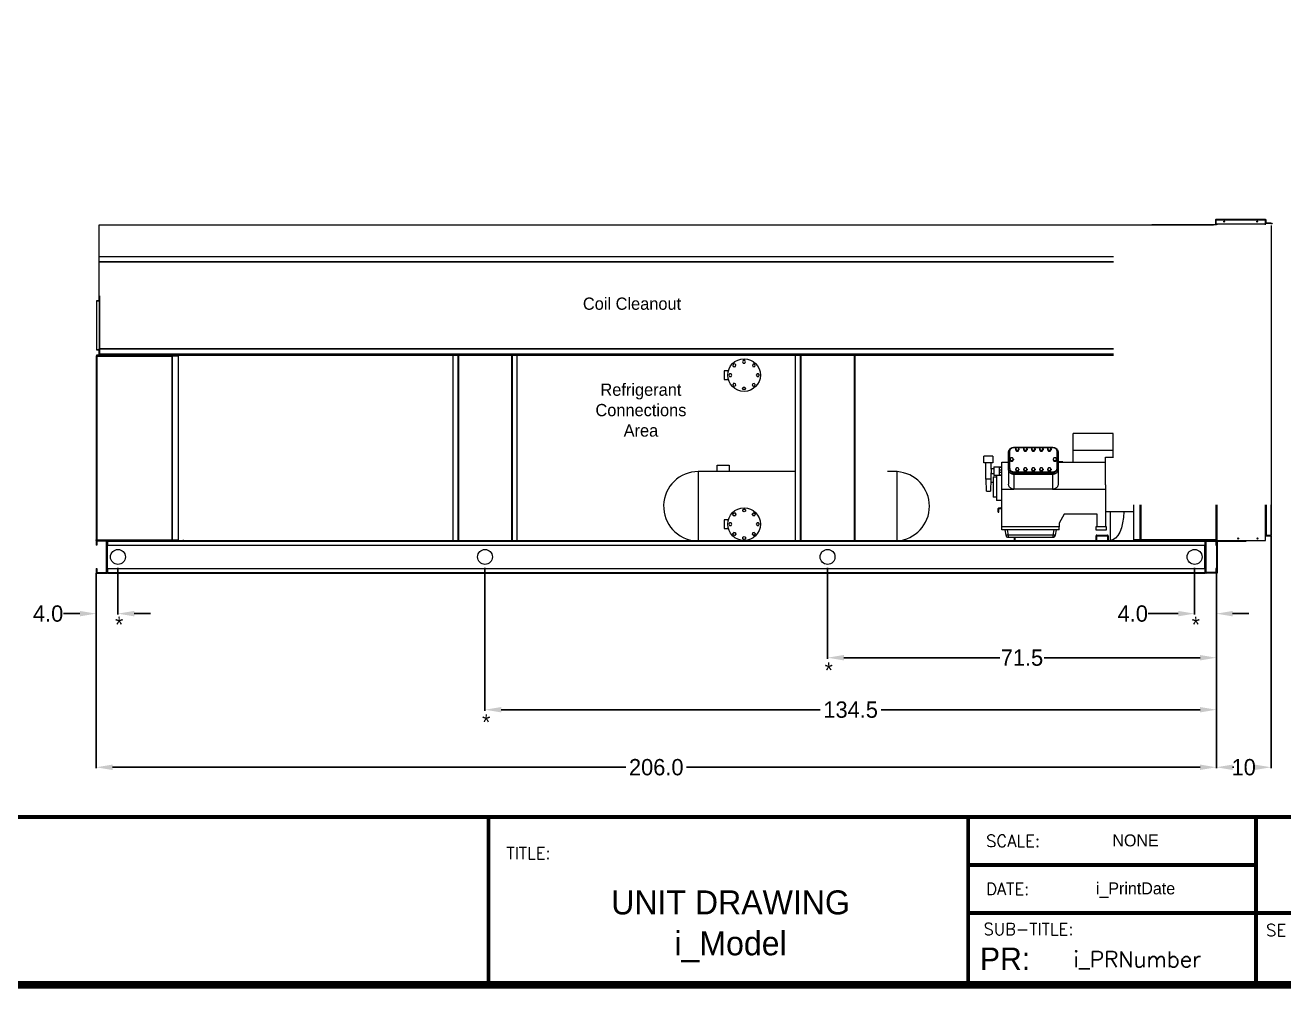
# Model space of a CAD drawing. Header units: inches. Extents: x 3819 to 4400, y -717 to -350.
# Drawn here: x 3972.6 to 4204, y -708.8 to -531.7 of the extents above; entities that cross this region are included whole.
import ezdxf
from ezdxf.enums import TextEntityAlignment as Align

# ---------------------------------------------------------------- set-up
doc = ezdxf.new("R2010")
doc.units = ezdxf.units.IN
doc.header["$MEASUREMENT"] = 0
doc.header["$PDSIZE"] = -1
doc.layers.add('L192', color=7, linetype='Continuous')
doc.styles.add('SIMPLEX', font='SIMPLEX')
doc.dimstyles.get("Standard").update_dxf_attribs({"dimtxt": 3, "dimasz": 3, "dimexe": 0.18, "dimexo": 0.0625, "dimgap": 0.09, "dimtad": 0, "dimtih": 1, "dimtoh": 1, "dimdec": 1, "dimzin": 0, "dimdsep": 46, "dimtxsty": 'Standard', "dimcen": 0.09, "dimadec": 0, "dimazin": 0, "dimtfac": 1, "dimtdec": 1, "dimtofl": 0, "dimtmove": 0, "dimatfit": 3, "dimfxl": 1, "dimtolj": 1, "dimtzin": 0, "dimarcsym": 0})

# ---------------------------------------------------------------- blocks, each defined once
blk = doc.blocks.new('*D10')
at = {"color": 0, "lineweight": -2}
for p, q in [((4187.63, -633.51), (4187.63, -640.06)), ((4191.63, -632.51), (4191.63, -640.06)), ((4184.63, -639.88), (4179.1, -639.88)), ((4194.63, -639.88), (4197.63, -639.88))]:
    blk.add_line(p, q, dxfattribs=at)
at = {"color": 0}
for points in [[(4184.63, -639.38), (4184.63, -640.38), (4187.63, -639.88)], [(4194.63, -639.38), (4194.63, -640.38), (4191.63, -639.88)]]:
    blk.add_solid(points, dxfattribs=at)
at = {"layer": 'Defpoints', "color": 0}
for p in [(4187.63, -633.45), (4191.63, -632.45), (4191.63, -639.88)]:
    blk.add_point(p, dxfattribs=at)
at = {"color": 0, "insert": (4176.26, -639.88), "char_height": 3, "attachment_point": 5}
blk.add_mtext('\\A1;4.0', dxfattribs=at)
blk = doc.blocks.new('*D11')
at = {"color": 0, "lineweight": -2}
for p, q in [((4201.7, -625.61), (4201.7, -668.3)), ((4191.63, -632.51), (4191.63, -668.3)), ((4194.63, -668.12), (4194.82, -668.12)), ((4198.7, -668.12), (4198.5, -668.12))]:
    blk.add_line(p, q, dxfattribs=at)
at = {"color": 0}
for points in [[(4194.63, -667.62), (4194.63, -668.62), (4191.63, -668.12)], [(4198.7, -667.62), (4198.7, -668.62), (4201.7, -668.12)]]:
    blk.add_solid(points, dxfattribs=at)
at = {"layer": 'Defpoints', "color": 0}
for p in [(4201.7, -625.54), (4191.63, -632.45), (4201.7, -668.12)]:
    blk.add_point(p, dxfattribs=at)
at = {"color": 0, "insert": (4196.66, -668.12), "char_height": 3, "attachment_point": 5}
blk.add_mtext('\\A1;10', dxfattribs=at)
blk = doc.blocks.new('*D12')
at = {"color": 0, "lineweight": -2}
for p, q in [((3985.63, -632.41), (3985.63, -640.06)), ((3989.63, -633.51), (3989.63, -640.06)), ((3982.63, -639.88), (3979.63, -639.88)), ((3992.63, -639.88), (3995.63, -639.88))]:
    blk.add_line(p, q, dxfattribs=at)
at = {"color": 0}
for points in [[(3982.63, -639.38), (3982.63, -640.38), (3985.63, -639.88)], [(3992.63, -639.38), (3992.63, -640.38), (3989.63, -639.88)]]:
    blk.add_solid(points, dxfattribs=at)
at = {"layer": 'Defpoints', "color": 0}
for p in [(3985.63, -632.34), (3989.63, -633.45), (3985.63, -639.88)]:
    blk.add_point(p, dxfattribs=at)
at = {"color": 0, "insert": (3976.79, -639.88), "char_height": 3, "attachment_point": 5}
blk.add_mtext('\\A1;4.0', dxfattribs=at)
blk = doc.blocks.new('*D13')
at = {"color": 0, "lineweight": -2}
for p, q in [((3985.63, -636.29), (3985.63, -668.3)), ((4191.63, -636.35), (4191.63, -668.3)), ((3988.63, -668.12), (4083.04, -668.12)), ((4188.63, -668.12), (4094.22, -668.12))]:
    blk.add_line(p, q, dxfattribs=at)
at = {"color": 0}
for points in [[(3988.63, -667.62), (3988.63, -668.62), (3985.63, -668.12)], [(4188.63, -667.62), (4188.63, -668.62), (4191.63, -668.12)]]:
    blk.add_solid(points, dxfattribs=at)
at = {"layer": 'Defpoints', "color": 0}
for p in [(3985.63, -636.23), (4191.63, -636.28), (3985.63, -668.12)]:
    blk.add_point(p, dxfattribs=at)
at = {"color": 0, "insert": (4088.63, -668.12), "char_height": 3, "attachment_point": 5}
blk.add_mtext('\\A1;206.0', dxfattribs=at)
blk = doc.blocks.new('*D8')
at = {"color": 0, "lineweight": -2}
for p, q in [((4120.13, -633.51), (4120.13, -648.16)), ((4191.63, -632.51), (4191.63, -648.16)), ((4123.13, -647.98), (4151.79, -647.98)), ((4188.63, -647.98), (4159.97, -647.98))]:
    blk.add_line(p, q, dxfattribs=at)
at = {"color": 0}
for points in [[(4123.13, -647.48), (4123.13, -648.48), (4120.13, -647.98)], [(4188.63, -647.48), (4188.63, -648.48), (4191.63, -647.98)]]:
    blk.add_solid(points, dxfattribs=at)
at = {"layer": 'Defpoints', "color": 0}
for p in [(4120.13, -633.45), (4191.63, -632.45), (4120.13, -647.98)]:
    blk.add_point(p, dxfattribs=at)
at = {"color": 0, "insert": (4155.88, -647.98), "char_height": 3, "attachment_point": 5}
blk.add_mtext('\\A1;71.5', dxfattribs=at)
blk = doc.blocks.new('*D9')
at = {"color": 0, "lineweight": -2}
for p, q in [((4057.13, -633.51), (4057.13, -657.72)), ((4191.63, -632.51), (4191.63, -657.72)), ((4060.13, -657.54), (4118.79, -657.54)), ((4188.63, -657.54), (4129.97, -657.54))]:
    blk.add_line(p, q, dxfattribs=at)
at = {"color": 0}
for points in [[(4060.13, -657.04), (4060.13, -658.04), (4057.13, -657.54)], [(4188.63, -657.04), (4188.63, -658.04), (4191.63, -657.54)]]:
    blk.add_solid(points, dxfattribs=at)
at = {"layer": 'Defpoints', "color": 0}
for p in [(4057.13, -633.45), (4191.63, -632.45), (4057.13, -657.54)]:
    blk.add_point(p, dxfattribs=at)
at = {"color": 0, "insert": (4124.38, -657.54), "char_height": 3, "attachment_point": 5}
blk.add_mtext('\\A1;134.5', dxfattribs=at)

msp = doc.modelspace()

# ---------------------------------------------------------------- linework, layer by layer
at = {"color": 7, "linetype": 'Continuous', "lineweight": 15}
for p, q in [((4101.11, -595.25), (4101.11, -596.82)), ((4101.88, -595.25), (4101.11, -595.25)), ((4101.11, -596.82), (4101.88, -596.82)), ((4101.11, -622.65), (4101.11, -624.22)), ((4101.88, -622.65), (4101.11, -622.65)), ((4101.11, -624.22), (4101.88, -624.22))]:
    msp.add_line(p, q, dxfattribs=at)
at = {"color": 7}
for p, q in [((3989.63, -631.45), (3989.63, -633.45)), ((3989.63, -631.45), (3989.63, -633.45)), ((4057.13, -631.45), (4057.13, -633.45)), ((4120.13, -631.45), (4120.13, -633.45)), ((4187.63, -631.45), (4187.63, -633.45)), ((4187.63, -631.45), (4187.63, -633.45))]:
    msp.add_line(p, q, dxfattribs=at)
at = {"color": 7, "lineweight": 25}
for p, q in [((4057.77, -708.13), (4057.77, -677.26)), ((4145.98, -677.26), (4322.4, -677.26)), ((4145.98, -708.13), (4145.98, -677.26)), ((4198.91, -677.26), (4198.91, -708.13)), ((4198.91, -686.08), (4145.98, -686.08)), ((4322.4, -694.9), (4145.98, -694.9))]:
    msp.add_line(p, q, dxfattribs=at)
for points, const_width in [([(3828.43, -708.13), (4392.97, -708.13), (4392.97, -355.3), (3828.43, -355.3), (3828.43, -708.13)], 1.41), ([(4392.97, -677.26), (3969.56, -677.26), (3969.56, -708.13)], 0.706), ([(4057.77, -677.26), (4057.77, -708.13)], 0.706), ([(4145.98, -677.26), (4145.98, -708.13)], 0.706), ([(4198.91, -677.26), (4198.91, -708.13)], 0.706), ([(4198.91, -686.08), (4145.98, -686.08)], 0.706), ([(4322.4, -694.9), (4145.98, -694.9)], 0.706)]:
    msp.add_lwpolyline(points, dxfattribs=dict(at, const_width=const_width))
at = {"color": 7, "linetype": 'Continuous', "lineweight": 15}
for points in [[(4103.2, -594.44), (4103.27, -594.17), (4103.08, -593.98), (4102.8, -594.05), (4102.73, -594.32), (4102.93, -594.52)], [(4104.48, -593.6), (4104.62, -593.84), (4104.9, -593.84), (4105.04, -593.6), (4104.9, -593.35), (4104.62, -593.35)], [(4106.37, -594.45), (4106.64, -594.53), (4106.84, -594.33), (4106.77, -594.06), (4106.5, -593.98), (4106.3, -594.18)], [(4102.54, -596.03), (4102.4, -595.79), (4102.12, -595.79), (4101.98, -596.03), (4102.12, -596.27), (4102.4, -596.27)], [(4107.03, -596.04), (4107.17, -596.28), (4107.45, -596.28), (4107.59, -596.04), (4107.45, -595.8), (4107.17, -595.8)], [(4103.19, -597.62), (4102.92, -597.54), (4102.72, -597.74), (4102.8, -598.01), (4103.07, -598.09), (4103.26, -597.89)], [(4104.48, -598.47), (4104.62, -598.23), (4104.9, -598.23), (4105.04, -598.47), (4104.9, -598.71), (4104.62, -598.71)], [(4106.37, -597.63), (4106.29, -597.9), (4106.49, -598.09), (4106.76, -598.02), (4106.83, -597.75), (4106.64, -597.55)], [(4103.19, -621.85), (4102.92, -621.92), (4102.72, -621.73), (4102.8, -621.46), (4103.07, -621.38), (4103.26, -621.58)], [(4103.2, -621.84), (4103.27, -621.57), (4103.08, -621.37), (4102.8, -621.45), (4102.73, -621.72), (4102.93, -621.92)], [(4104.78, -621.19), (4104.53, -621.05), (4104.53, -620.77), (4104.78, -620.63), (4105.02, -620.77), (4105.02, -621.05)], [(4106.37, -621.84), (4106.29, -621.57), (4106.49, -621.37), (4106.76, -621.45), (4106.83, -621.72), (4106.64, -621.92)], [(4106.37, -621.85), (4106.64, -621.92), (4106.84, -621.73), (4106.77, -621.46), (4106.5, -621.38), (4106.3, -621.58)], [(4102.54, -623.43), (4102.4, -623.19), (4102.12, -623.19), (4101.98, -623.43), (4102.12, -623.67), (4102.4, -623.67)], [(4103.19, -625.02), (4102.92, -624.94), (4102.72, -625.14), (4102.8, -625.41), (4103.07, -625.48), (4103.26, -625.29)], [(4103.2, -625.02), (4103.27, -625.3), (4103.08, -625.49), (4102.8, -625.42), (4102.73, -625.15), (4102.93, -624.95)], [(4106.37, -625.02), (4106.29, -625.3), (4106.49, -625.49), (4106.76, -625.42), (4106.83, -625.15), (4106.64, -624.95)], [(4106.37, -625.02), (4106.64, -624.94), (4106.84, -625.14), (4106.77, -625.41), (4106.5, -625.48), (4106.3, -625.29)], [(4107.03, -623.44), (4107.17, -623.68), (4107.45, -623.68), (4107.59, -623.44), (4107.45, -623.2), (4107.17, -623.2)], [(4104.79, -625.68), (4105.03, -625.82), (4105.03, -626.1), (4104.79, -626.24), (4104.55, -626.1), (4104.55, -625.82)]]:
    msp.add_lwpolyline(points, close=True, dxfattribs=at)
for centre in [(4104.78, -596.03), (4104.78, -623.43), (4104.78, -623.43)]:
    msp.add_circle(centre, 3, dxfattribs=at)
at = {"layer": 'L192', "color": 7, "linetype": 'Continuous', "lineweight": 15}
for p, q in [((3986.17, -568.45), (3986.17, -568.4)), ((4172.7, -568.45), (3986.17, -568.45)), ((3986.17, -582.46), (3986.17, -568.45)), ((3997.59, -568.4), (4191.09, -568.4)), ((4191.63, -568.4), (4179.75, -568.4)), ((4191.48, -567.52), (4191.55, -567.52)), ((4191.48, -567.52), (4191.48, -568.2)), ((4191.48, -568.2), (4191.55, -568.2)), ((4191.55, -567.45), (4191.55, -567.52)), ((4200.7, -567.45), (4191.55, -567.45)), ((4191.55, -567.52), (4200.7, -567.52)), ((4191.55, -567.52), (4191.55, -568.2)), ((4191.55, -567.52), (4191.55, -568.2)), ((4191.55, -568.2), (4200.7, -568.2)), ((4191.63, -568.2), (4191.63, -568.4)), ((4191.7, -568.2), (4191.7, -568.4)), ((4200.63, -568.2), (4200.63, -568.4)), ((4200.7, -567.52), (4200.7, -567.45)), ((4200.7, -568.2), (4200.7, -567.52)), ((4200.7, -567.52), (4200.77, -567.52)), ((4200.7, -568.06), (4200.7, -567.52)), ((4200.7, -567.59), (4200.7, -567.59)), ((4200.7, -568.06), (4200.77, -568.06)), ((4200.7, -568.4), (4200.7, -568.06)), ((4200.77, -568.06), (4200.77, -567.52)), ((4200.77, -568.06), (4200.77, -568.14)), ((4201.67, -568.1), (4200.77, -568.06)), ((4201.67, -568.18), (4200.77, -568.14)), ((4201.67, -568.1), (4201.67, -568.18)), ((4201.67, -568.1), (4201.92, -568.11)), ((4201.67, -568.18), (4201.92, -568.19)), ((4201.7, -568.51), (4201.7, -625.54)), ((4201.7, -568.51), (4201.7, -625.54)), ((4201.92, -568.11), (4201.92, -568.19)), ((4172.7, -574.3), (3986.22, -574.3)), ((4172.7, -575.22), (3986.22, -575.22)), ((4172.7, -575.22), (3986.22, -575.22)), ((4172.7, -575.27), (3986.22, -575.27)), ((3985.73, -582.43), (3985.69, -582.43)), ((3985.69, -582.43), (3985.69, -591.34)), ((3985.73, -582.43), (3985.73, -582.39)), ((3986.17, -582.39), (3985.73, -582.39)), ((3985.73, -591.34), (3985.73, -582.43)), ((3986.17, -582.43), (3985.73, -582.43)), ((3986.17, -582.43), (3985.73, -582.43)), ((3986.22, -582.46), (3986.17, -582.46)), ((3986.17, -582.46), (3986.17, -591.23)), ((3986.22, -581.48), (3986.22, -582.41)), ((3986.22, -582.41), (3986.22, -582.46)), ((3986.22, -582.41), (3986.22, -582.41)), ((3986.22, -582.46), (3986.22, -591.23)), ((3985.63, -592.55), (3985.74, -592.55)), ((3985.63, -592.55), (3985.63, -626.34)), ((3985.92, -592.39), (3985.67, -592.39)), ((3985.67, -592.39), (3985.67, -592.45)), ((3985.74, -592.45), (3985.67, -592.45)), ((3985.69, -591.34), (3985.73, -591.34)), ((3985.73, -591.34), (3986.17, -591.34)), ((3985.73, -591.39), (3985.73, -591.34)), ((3985.73, -591.34), (3986.17, -591.34)), ((3985.73, -591.39), (3986.17, -591.39)), ((3985.74, -592.45), (3986.32, -592.45)), ((3985.74, -592.55), (3985.74, -592.45)), ((3985.74, -592.45), (3985.74, -592.45)), ((3985.74, -592.55), (3999.53, -592.55)), ((3985.74, -592.55), (3985.74, -626.34)), ((3986.17, -592.39), (3985.92, -592.39)), ((3985.92, -592.39), (3985.92, -592.45)), ((3986.17, -592.4), (3986.17, -591.23)), ((3986.17, -591.23), (3986.22, -591.23)), ((3986.42, -592.4), (3986.17, -592.4)), ((3986.17, -592.4), (3986.17, -592.45)), ((4172.7, -592.4), (3986.17, -592.4)), ((3986.17, -592.4), (3986.17, -592.4)), ((3986.22, -591.23), (3986.22, -591.28)), ((4172.7, -591.23), (3986.22, -591.23)), ((4172.7, -591.28), (3986.22, -591.28)), ((3986.22, -591.28), (3986.22, -591.28)), ((4172.7, -591.28), (3986.22, -591.28)), ((3986.22, -591.28), (3986.22, -592.21)), ((4172.7, -592.21), (3986.22, -592.21)), ((3986.42, -592.45), (3986.32, -592.45)), ((3986.42, -592.4), (3986.42, -592.45)), ((4172.7, -592.4), (3986.42, -592.4)), ((4172.7, -592.45), (3986.42, -592.45)), ((3999.53, -592.45), (3999.53, -592.55)), ((3999.53, -592.55), (3999.53, -626.34)), ((3999.53, -592.55), (3999.63, -592.55)), ((3999.63, -592.55), (3999.63, -626.34)), ((3999.63, -626.34), (3999.63, -592.55)), ((3999.63, -592.55), (3999.63, -592.55)), ((4000.78, -592.55), (3999.63, -592.55)), ((4000.78, -626.34), (4000.78, -592.55)), ((4051.23, -592.45), (4051.23, -626.45)), ((4052.13, -592.45), (4052.13, -626.45)), ((4052.13, -592.45), (4052.13, -626.45)), ((4052.24, -592.45), (4052.24, -626.45)), ((4062.02, -592.45), (4062.02, -626.45)), ((4062.13, -592.45), (4062.13, -626.45)), ((4062.13, -626.45), (4062.13, -592.45)), ((4063.03, -626.45), (4063.03, -592.45)), ((4114.23, -626.45), (4114.23, -592.45)), ((4115.13, -592.45), (4115.13, -626.45)), ((4115.13, -626.45), (4115.13, -592.45)), ((4115.24, -592.45), (4115.24, -626.45)), ((4125.02, -592.45), (4125.02, -626.45)), ((4125.13, -592.45), (4125.13, -626.45)), ((4125.13, -592.45), (4125.13, -626.45)), ((4172.65, -606.74), (4165.27, -606.74)), ((4165.27, -609.88), (4165.27, -606.74)), ((4172.65, -609.88), (4172.65, -606.74)), ((4148.9, -612.18), (4148.9, -610.93)), ((4150.53, -610.93), (4148.9, -610.93)), ((4150.53, -610.93), (4150.53, -612.18)), ((4153.41, -613.4), (4153.41, -610.2)), ((4153.66, -613.2), (4153.66, -610)), ((4154.41, -609.31), (4161.53, -609.31)), ((4154.41, -609.33), (4161.53, -609.33)), ((4154.85, -609.36), (4154.69, -609.61)), ((4154.69, -609.61), (4154.85, -609.86)), ((4154.69, -609.61), (4154.69, -609.75)), ((4154.69, -609.75), (4154.85, -610)), ((4155.17, -609.36), (4154.85, -609.36)), ((4154.85, -609.86), (4155.17, -609.86)), ((4154.85, -609.86), (4154.85, -610)), ((4154.85, -610), (4155.17, -610)), ((4155.33, -609.61), (4155.17, -609.36)), ((4155.17, -609.86), (4155.33, -609.61)), ((4155.17, -610), (4155.33, -609.75)), ((4155.17, -609.86), (4155.17, -610)), ((4155.33, -609.61), (4155.33, -609.75)), ((4156.33, -609.36), (4156.17, -609.61)), ((4156.17, -609.61), (4156.33, -609.86)), ((4156.17, -609.61), (4156.17, -609.75)), ((4156.17, -609.75), (4156.33, -610)), ((4156.65, -609.36), (4156.33, -609.36)), ((4156.33, -609.86), (4156.33, -610)), ((4156.33, -609.86), (4156.65, -609.86)), ((4156.33, -610), (4156.65, -610)), ((4156.82, -609.61), (4156.65, -609.36)), ((4156.65, -609.86), (4156.82, -609.61)), ((4156.65, -610), (4156.82, -609.75)), ((4156.65, -609.86), (4156.65, -610)), ((4156.82, -609.61), (4156.82, -609.75)), ((4157.81, -609.36), (4157.65, -609.61)), ((4157.65, -609.61), (4157.81, -609.86)), ((4157.65, -609.61), (4157.65, -609.75)), ((4157.65, -609.75), (4157.81, -610)), ((4158.13, -609.36), (4157.81, -609.36)), ((4157.81, -609.86), (4158.13, -609.86)), ((4157.81, -609.86), (4157.81, -610)), ((4157.81, -610), (4158.13, -610)), ((4158.3, -609.61), (4158.13, -609.36)), ((4158.13, -609.86), (4158.3, -609.61)), ((4158.13, -610), (4158.3, -609.75)), ((4158.13, -609.86), (4158.13, -610)), ((4158.3, -609.61), (4158.3, -609.75)), ((4159.29, -609.36), (4159.13, -609.61)), ((4159.13, -609.61), (4159.29, -609.86)), ((4159.13, -609.61), (4159.13, -609.75)), ((4159.13, -609.75), (4159.29, -610)), ((4159.61, -609.36), (4159.29, -609.36)), ((4159.29, -609.86), (4159.61, -609.86)), ((4159.29, -609.86), (4159.29, -610)), ((4159.29, -610), (4159.61, -610)), ((4159.78, -609.61), (4159.61, -609.36)), ((4159.61, -609.86), (4159.78, -609.61)), ((4159.61, -610), (4159.78, -609.75)), ((4159.61, -609.86), (4159.61, -610)), ((4159.78, -609.61), (4159.78, -609.75)), ((4160.77, -609.36), (4160.61, -609.61)), ((4160.61, -609.61), (4160.77, -609.86)), ((4160.61, -609.61), (4160.61, -609.75)), ((4160.61, -609.75), (4160.77, -610)), ((4161.09, -609.36), (4160.77, -609.36)), ((4160.77, -609.86), (4161.09, -609.86)), ((4160.77, -609.86), (4160.77, -610)), ((4160.77, -610), (4161.09, -610)), ((4161.26, -609.61), (4161.09, -609.36)), ((4161.09, -609.86), (4161.26, -609.61)), ((4161.09, -610), (4161.26, -609.75)), ((4161.09, -609.86), (4161.09, -610)), ((4161.26, -609.61), (4161.26, -609.75)), ((4162.28, -610), (4162.28, -613.2)), ((4162.53, -610.2), (4162.53, -613.4)), ((4172.65, -609.88), (4165.27, -609.88)), ((4165.27, -612.02), (4165.27, -609.88)), ((4172.65, -611.14), (4172.65, -609.88)), ((4150.53, -612.18), (4148.9, -612.18)), ((4149.21, -615.18), (4149.21, -612.18)), ((4150.21, -613.35), (4150.21, -612.18)), ((4150.21, -613.18), (4150.71, -613.18)), ((4150.21, -613.35), (4150.21, -614.01)), ((4150.71, -612.87), (4152.21, -612.87)), ((4150.71, -612.87), (4150.71, -614.49)), ((4151.71, -612.98), (4152.21, -612.98)), ((4151.71, -612.98), (4151.71, -613.46)), ((4152.21, -612.02), (4153.41, -612.02)), ((4152.21, -616.99), (4152.21, -612.02)), ((4153.66, -613.2), (4153.66, -613.4)), ((4153.85, -611.21), (4153.69, -611.46)), ((4153.69, -611.46), (4153.85, -611.71)), ((4153.69, -611.46), (4153.69, -611.59)), ((4153.69, -611.59), (4153.85, -611.84)), ((4154.17, -611.21), (4153.85, -611.21)), ((4153.85, -611.71), (4154.17, -611.71)), ((4153.85, -611.71), (4153.85, -611.84)), ((4153.85, -611.84), (4154.17, -611.85)), ((4154.33, -611.46), (4154.17, -611.21)), ((4154.17, -611.71), (4154.33, -611.46)), ((4154.17, -611.85), (4154.33, -611.6)), ((4154.17, -611.71), (4154.17, -611.85)), ((4154.33, -611.46), (4154.33, -611.6)), ((4154.85, -613.06), (4154.69, -613.31)), ((4154.69, -613.31), (4154.85, -613.56)), ((4154.69, -613.31), (4154.69, -613.44)), ((4155.17, -613.06), (4154.85, -613.06)), ((4155.33, -613.31), (4155.17, -613.06)), ((4155.17, -613.56), (4155.33, -613.31)), ((4155.33, -613.31), (4155.33, -613.44)), ((4156.33, -613.06), (4156.17, -613.31)), ((4156.17, -613.31), (4156.33, -613.56)), ((4156.17, -613.31), (4156.17, -613.44)), ((4156.65, -613.06), (4156.33, -613.06)), ((4156.82, -613.31), (4156.65, -613.06)), ((4156.65, -613.56), (4156.82, -613.31)), ((4156.82, -613.31), (4156.82, -613.44)), ((4157.81, -613.06), (4157.65, -613.31)), ((4157.65, -613.31), (4157.81, -613.56)), ((4157.65, -613.31), (4157.65, -613.44)), ((4158.13, -613.06), (4157.81, -613.06)), ((4158.3, -613.31), (4158.13, -613.06)), ((4158.13, -613.56), (4158.3, -613.31)), ((4158.3, -613.31), (4158.3, -613.44)), ((4159.29, -613.06), (4159.13, -613.31)), ((4159.13, -613.31), (4159.29, -613.56)), ((4159.13, -613.31), (4159.13, -613.44)), ((4159.61, -613.06), (4159.29, -613.06)), ((4159.78, -613.31), (4159.61, -613.06)), ((4159.61, -613.56), (4159.78, -613.31)), ((4159.78, -613.31), (4159.78, -613.44)), ((4160.77, -613.06), (4160.61, -613.31)), ((4160.61, -613.31), (4160.77, -613.56)), ((4160.61, -613.31), (4160.61, -613.44)), ((4161.09, -613.06), (4160.77, -613.06)), ((4161.26, -613.31), (4161.09, -613.06)), ((4161.09, -613.56), (4161.26, -613.31)), ((4161.26, -613.31), (4161.26, -613.44)), ((4161.77, -611.21), (4161.61, -611.46)), ((4161.61, -611.46), (4161.77, -611.71)), ((4161.61, -611.46), (4161.61, -611.6)), ((4161.61, -611.6), (4161.77, -611.85)), ((4162.09, -611.21), (4161.77, -611.21)), ((4161.77, -611.71), (4162.1, -611.71)), ((4161.77, -611.71), (4161.77, -611.85)), ((4161.77, -611.85), (4162.1, -611.84)), ((4162.26, -611.46), (4162.09, -611.21)), ((4162.1, -611.71), (4162.26, -611.46)), ((4162.1, -611.84), (4162.26, -611.59)), ((4162.1, -611.71), (4162.1, -611.84)), ((4162.26, -611.46), (4162.26, -611.59)), ((4162.28, -613.2), (4162.28, -613.4)), ((4163.41, -611.96), (4162.53, -611.96)), ((4162.53, -612.02), (4171.23, -612.02)), ((4163.41, -611.96), (4163.41, -612.02)), ((4171.23, -611.14), (4172.7, -611.14)), ((4171.23, -616.21), (4171.23, -611.14)), ((4114.23, -613.77), (4096.35, -613.77)), ((4096.35, -613.77), (4096.35, -626.5)), ((4132.9, -613.78), (4131.13, -613.78)), ((4132.9, -613.78), (4132.9, -626.5)), ((4150.21, -615.18), (4149.21, -615.18)), ((4149.35, -617.35), (4149.28, -615.18)), ((4150.15, -615.18), (4150.08, -617.35)), ((4150.13, -615.7), (4150.59, -615.7)), ((4150.21, -615.18), (4150.21, -614.01)), ((4150.71, -614.18), (4150.21, -614.18)), ((4150.59, -614.71), (4151.21, -614.71)), ((4150.59, -614.71), (4150.59, -618.44)), ((4152.21, -614.49), (4150.71, -614.49)), ((4151.21, -614.49), (4151.21, -619.07)), ((4151.71, -613.46), (4152.21, -613.46)), ((4151.71, -613.46), (4151.71, -613.9)), ((4151.71, -613.9), (4152.21, -613.9)), ((4151.71, -613.9), (4151.71, -614.39)), ((4151.71, -614.39), (4152.21, -614.39)), ((4153.41, -613.4), (4153.41, -616.11)), ((4154.41, -613.86), (4154.41, -614.07)), ((4161.53, -613.86), (4154.41, -613.86)), ((4161.53, -614.07), (4154.41, -614.07)), ((4154.41, -614.29), (4154.41, -616.99)), ((4161.53, -614.29), (4154.41, -614.29)), ((4154.69, -613.44), (4154.85, -613.69)), ((4154.85, -613.56), (4155.17, -613.56)), ((4154.85, -613.56), (4154.85, -613.69)), ((4154.85, -613.69), (4155.17, -613.69)), ((4155.17, -613.69), (4155.33, -613.44)), ((4155.17, -613.56), (4155.17, -613.69)), ((4156.17, -613.44), (4156.33, -613.69)), ((4156.33, -613.56), (4156.65, -613.56)), ((4156.33, -613.56), (4156.33, -613.69)), ((4156.33, -613.69), (4156.65, -613.69)), ((4156.65, -613.69), (4156.82, -613.44)), ((4156.65, -613.56), (4156.65, -613.69)), ((4157.65, -613.44), (4157.81, -613.69)), ((4157.81, -613.56), (4158.13, -613.56)), ((4157.81, -613.56), (4157.81, -613.69)), ((4157.81, -613.69), (4158.13, -613.69)), ((4158.13, -613.69), (4158.3, -613.44)), ((4158.13, -613.56), (4158.13, -613.69)), ((4159.13, -613.44), (4159.29, -613.69)), ((4159.29, -613.56), (4159.29, -613.69)), ((4159.29, -613.56), (4159.61, -613.56)), ((4159.29, -613.69), (4159.61, -613.69)), ((4159.61, -613.69), (4159.78, -613.44)), ((4159.61, -613.56), (4159.61, -613.69)), ((4160.61, -613.44), (4160.77, -613.69)), ((4160.77, -613.56), (4160.77, -613.69)), ((4160.77, -613.56), (4161.09, -613.56)), ((4160.77, -613.69), (4161.09, -613.69)), ((4161.09, -613.69), (4161.26, -613.44)), ((4161.09, -613.56), (4161.09, -613.69)), ((4161.53, -613.86), (4161.53, -614.07)), ((4161.53, -614.29), (4161.53, -616.99)), ((4162.53, -613.4), (4162.53, -616.11)), ((4149.35, -617.35), (4150.08, -617.35)), ((4152.21, -616.99), (4154.41, -616.99)), ((4152.21, -623.95), (4152.21, -616.99)), ((4161.53, -616.99), (4154.41, -616.99)), ((4161.53, -616.99), (4171.23, -616.99)), ((4171.23, -616.21), (4171.23, -616.99)), ((4171.23, -616.99), (4171.23, -623.95)), ((4151.21, -618.44), (4150.59, -618.44)), ((4152.21, -619.07), (4151.21, -619.07)), ((4176.48, -626.34), (4176.48, -619.9)), ((4177.63, -619.9), (4177.63, -626.34)), ((4177.63, -626.34), (4177.63, -619.9)), ((4177.73, -619.9), (4177.73, -626.34)), ((4191.52, -619.9), (4191.52, -626.34)), ((4191.63, -619.9), (4191.63, -626.45)), ((4191.7, -619.9), (4191.7, -626.45)), ((4200.63, -619.9), (4200.63, -626.45)), ((4200.63, -619.9), (4200.63, -626.45)), ((4200.7, -626.45), (4200.7, -619.9)), ((4200.7, -626.45), (4200.7, -619.9)), ((4200.78, -625.04), (4200.78, -619.9)), ((4200.78, -619.9), (4200.78, -625.54)), ((4200.78, -625.04), (4200.78, -619.9)), ((4200.78, -619.9), (4200.78, -625.54)), ((4201.63, -619.9), (4201.63, -625.54)), ((4201.63, -619.9), (4201.63, -625.54)), ((4151.62, -620.55), (4151.52, -620.55)), ((4151.52, -621.2), (4151.52, -620.55)), ((4151.52, -621.2), (4151.62, -621.2)), ((4151.62, -621.2), (4151.62, -620.55)), ((4151.63, -620.45), (4151.63, -620.55)), ((4151.63, -620.45), (4152, -620.45)), ((4151.63, -620.55), (4152, -620.55)), ((4152.21, -620.45), (4152, -620.45)), ((4152, -620.45), (4152, -620.55)), ((4152.21, -620.55), (4152, -620.55)), ((4163.62, -621.61), (4162.71, -623.23)), ((4165.82, -621.61), (4163.62, -621.61)), ((4169.7, -621.61), (4165.82, -621.61)), ((4169.7, -623.95), (4169.7, -621.61)), ((4176.48, -621.14), (4171.23, -621.14)), ((4172.09, -621.14), (4172.09, -626.45)), ((4172.1, -621.14), (4172.1, -626.44)), ((4172.11, -621.14), (4172.11, -626.45)), ((4162.71, -623.95), (4152.21, -623.95)), ((4152.21, -624.45), (4152.21, -623.95)), ((4162.71, -624.45), (4152.21, -624.45)), ((4152.71, -624.45), (4152.89, -625.44)), ((4153.38, -625.44), (4153.21, -624.45)), ((4161.72, -624.45), (4161.55, -625.44)), ((4162.04, -625.44), (4162.21, -624.45)), ((4162.71, -623.23), (4162.71, -623.95)), ((4162.71, -624.45), (4162.71, -623.95)), ((4169.46, -623.95), (4169.46, -624.45)), ((4171.46, -623.95), (4169.46, -623.95)), ((4169.46, -624.45), (4171.46, -624.45)), ((4171.46, -624.45), (4171.46, -623.95)), ((3985.63, -626.45), (3985.63, -626.34)), ((3985.63, -626.34), (3985.63, -626.34)), ((3985.63, -626.34), (3985.74, -626.34)), ((3985.74, -626.45), (3985.63, -626.45)), ((3985.63, -626.55), (3985.74, -626.55)), ((3985.63, -626.55), (3985.63, -627.32)), ((3985.74, -626.34), (3999.53, -626.34)), ((3985.74, -626.34), (3985.74, -626.45)), ((3985.74, -626.55), (3985.74, -626.45)), ((3987.53, -626.45), (3985.74, -626.45)), ((3987.53, -626.55), (3985.74, -626.55)), ((3985.74, -626.55), (3985.74, -627.32)), ((3987.53, -626.45), (3999.53, -626.45)), ((3987.53, -626.45), (3987.53, -626.55)), ((3987.53, -626.55), (3987.63, -626.55)), ((3987.53, -632.34), (3987.53, -626.55)), ((3987.63, -626.55), (3987.74, -626.55)), ((3987.63, -632.34), (3987.63, -626.55)), ((3987.69, -626.45), (3987.69, -626.55)), ((3987.69, -626.45), (3987.74, -626.45)), ((3987.74, -626.45), (4189.52, -626.45)), ((3987.74, -626.45), (3987.74, -626.55)), ((3987.74, -626.55), (4189.52, -626.55)), ((3987.74, -626.55), (3987.74, -627.32)), ((3987.74, -632.34), (3987.74, -626.55)), ((3987.74, -626.55), (3987.74, -626.55)), ((3999.65, -626.34), (3999.53, -626.34)), ((3999.53, -626.34), (3999.53, -626.45)), ((3999.53, -626.34), (3999.63, -626.34)), ((3999.63, -626.34), (3999.63, -626.34)), ((3999.63, -626.34), (4000.78, -626.34)), ((3999.65, -626.45), (3999.65, -626.34)), ((3999.71, -626.34), (3999.65, -626.34)), ((3999.71, -626.34), (3999.71, -626.34)), ((3999.71, -626.34), (3999.71, -626.34)), ((3999.71, -626.34), (3999.71, -626.34)), ((3999.71, -626.34), (3999.71, -626.34)), ((3999.71, -626.34), (3999.71, -626.34)), ((3999.71, -626.34), (3999.71, -626.34)), ((3999.71, -626.34), (3999.71, -626.34)), ((3999.71, -626.34), (3999.71, -626.34)), ((3999.71, -626.34), (3999.71, -626.34)), ((4001.71, -626.45), (4001.71, -626.34)), ((4001.71, -626.45), (4001.71, -626.34)), ((4130.73, -626.45), (4142.53, -626.45)), ((4161.55, -625.44), (4153.38, -625.44)), ((4153.38, -625.85), (4153.38, -625.44)), ((4153.38, -625.85), (4161.55, -625.85)), ((4154.52, -626.45), (4154.52, -625.85)), ((4154.63, -626.45), (4154.63, -625.85)), ((4161.55, -625.44), (4161.55, -625.85)), ((4169.52, -625.55), (4169.63, -625.55)), ((4169.52, -626.45), (4169.52, -625.55)), ((4169.63, -625.45), (4171.63, -625.45)), ((4169.63, -625.55), (4169.63, -625.45)), ((4169.63, -625.55), (4171.63, -625.55)), ((4169.63, -626.45), (4169.63, -625.55)), ((4171.63, -625.45), (4171.63, -625.55)), ((4171.63, -625.55), (4171.73, -625.55)), ((4171.63, -625.55), (4171.63, -626.45)), ((4171.73, -625.55), (4171.73, -626.45)), ((4172.1, -626.44), (4172.09, -626.45)), ((4172.11, -626.45), (4172.1, -626.44)), ((4177.63, -626.34), (4176.48, -626.34)), ((4177.73, -626.34), (4177.63, -626.34)), ((4177.63, -626.34), (4177.63, -626.34)), ((4191.52, -626.34), (4177.73, -626.34)), ((4177.73, -626.34), (4177.73, -626.45)), ((4189.73, -626.45), (4177.73, -626.45)), ((4189.52, -626.45), (4189.52, -626.55)), ((4189.52, -626.55), (4189.52, -627.32)), ((4189.63, -626.55), (4189.52, -626.55)), ((4189.52, -626.55), (4189.52, -632.34)), ((4189.52, -626.55), (4189.52, -626.55)), ((4189.63, -626.55), (4189.63, -632.34)), ((4189.63, -626.55), (4189.73, -626.55)), ((4189.73, -626.55), (4189.73, -626.45)), ((4189.73, -626.45), (4191.52, -626.45)), ((4189.73, -626.55), (4191.52, -626.55)), ((4189.73, -632.34), (4189.73, -626.55)), ((4191.63, -626.34), (4191.52, -626.34)), ((4191.52, -626.34), (4191.52, -626.45)), ((4191.52, -626.45), (4191.52, -626.55)), ((4191.52, -626.55), (4191.63, -626.55)), ((4191.52, -626.55), (4191.52, -627.32)), ((4191.63, -626.45), (4191.7, -626.45)), ((4191.63, -626.45), (4191.63, -626.55)), ((4191.63, -626.55), (4191.63, -627.32)), ((4191.7, -626.45), (4200.63, -626.45)), ((4191.76, -626.45), (4191.76, -632.45)), ((4191.76, -626.45), (4191.76, -632.45)), ((4191.76, -626.58), (4193.63, -626.58)), ((4191.76, -626.58), (4197.13, -626.58)), ((4197.13, -626.45), (4197.13, -626.58)), ((4200.63, -626.45), (4200.7, -626.45)), ((4200.78, -625.04), (4200.7, -625.04)), ((4200.78, -625.54), (4200.7, -625.54)), ((4201.63, -625.54), (4200.7, -625.54)), ((4201.63, -625.62), (4200.7, -625.62)), ((4200.78, -625.04), (4200.78, -625.54)), ((4200.78, -625.54), (4200.78, -625.54)), ((4201.63, -625.54), (4200.78, -625.54)), ((4201.7, -625.54), (4201.63, -625.54)), ((4201.63, -625.54), (4201.63, -625.62)), ((3985.74, -627.32), (3985.63, -627.32)), ((3987.74, -627.32), (4189.52, -627.32)), ((3987.74, -631.57), (3987.74, -627.32)), ((4189.52, -631.57), (4189.52, -627.32)), ((4191.52, -627.32), (4191.63, -627.32)), ((4191.63, -627.32), (4191.63, -631.57)), ((3985.63, -631.57), (3985.63, -632.34)), ((3985.63, -631.57), (3985.74, -631.57)), ((3985.74, -631.57), (3985.74, -632.34)), ((3987.74, -631.57), (3987.74, -632.34)), ((3987.74, -631.57), (4189.52, -631.57)), ((4189.52, -631.57), (4189.52, -632.34)), ((4191.52, -631.57), (4191.52, -632.34)), ((4191.63, -631.57), (4191.52, -631.57)), ((4191.63, -631.57), (4191.63, -632.34)), ((3985.74, -632.34), (3985.63, -632.34)), ((3985.74, -632.45), (3985.74, -632.34)), ((3985.74, -632.34), (3987.53, -632.34)), ((3985.74, -632.45), (3987.53, -632.45)), ((3987.63, -632.34), (3987.53, -632.34)), ((3987.53, -632.34), (3987.53, -632.45)), ((3987.63, -632.34), (3987.74, -632.34)), ((3987.74, -632.34), (4189.52, -632.34)), ((3987.74, -632.34), (3987.74, -632.45)), ((3987.74, -632.34), (3987.74, -632.34)), ((3987.74, -632.45), (4189.52, -632.45)), ((4189.52, -632.34), (4189.52, -632.45)), ((4189.63, -632.34), (4189.52, -632.34)), ((4189.52, -632.34), (4189.52, -632.34)), ((4189.73, -632.34), (4189.63, -632.34)), ((4189.73, -632.45), (4189.73, -632.34)), ((4191.52, -632.34), (4189.73, -632.34)), ((4191.52, -632.45), (4189.73, -632.45)), ((4191.52, -632.34), (4191.52, -632.45)), ((4191.63, -632.34), (4191.52, -632.34)), ((4191.63, -632.34), (4191.63, -632.45)), ((4191.76, -632.45), (4191.63, -632.45)), ((4191.76, -632.45), (4191.76, -632.45))]:
    msp.add_line(p, q, dxfattribs=at)
at = {"layer": 'L192', "color": 7, "linetype": 'Continuous', "lineweight": 15, "flags": 128}
for points in [[(4153.41, -610.2), (4153.42, -610.09), (4153.44, -609.99), (4153.48, -609.89), (4153.52, -609.79), (4153.59, -609.7), (4153.66, -609.61), (4153.75, -609.54), (4153.84, -609.47), (4153.95, -609.42), (4154.06, -609.37), (4154.17, -609.34), (4154.29, -609.32), (4154.41, -609.31)], [(4153.66, -610), (4153.67, -609.9), (4153.69, -609.81), (4153.73, -609.72), (4153.78, -609.64), (4153.84, -609.56), (4153.92, -609.49), (4154, -609.44), (4154.1, -609.39), (4154.2, -609.36), (4154.3, -609.34), (4154.41, -609.33)], [(4161.53, -609.31), (4161.65, -609.32), (4161.77, -609.34), (4161.89, -609.37), (4162, -609.42), (4162.1, -609.47), (4162.2, -609.54), (4162.28, -609.61), (4162.36, -609.7), (4162.42, -609.79), (4162.47, -609.89), (4162.5, -609.99), (4162.52, -610.09), (4162.53, -610.2)], [(4161.53, -609.33), (4161.64, -609.34), (4161.74, -609.36), (4161.84, -609.39), (4161.94, -609.44), (4162.02, -609.49), (4162.1, -609.56), (4162.16, -609.64), (4162.21, -609.72), (4162.25, -609.81), (4162.27, -609.9), (4162.28, -610)], [(4154.41, -613.86), (4154.3, -613.85), (4154.2, -613.83), (4154.1, -613.8), (4154, -613.76), (4153.92, -613.7), (4153.84, -613.63), (4153.78, -613.56), (4153.73, -613.47), (4153.69, -613.38), (4153.67, -613.29), (4153.66, -613.2)], [(4162.28, -613.2), (4162.27, -613.29), (4162.25, -613.38), (4162.21, -613.47), (4162.16, -613.56), (4162.1, -613.63), (4162.02, -613.7), (4161.94, -613.76), (4161.84, -613.8), (4161.74, -613.83), (4161.64, -613.85), (4161.53, -613.86)], [(4154.41, -614.29), (4154.29, -614.28), (4154.17, -614.26), (4154.06, -614.23), (4153.95, -614.19), (4153.84, -614.13), (4153.75, -614.07), (4153.66, -613.99), (4153.59, -613.91), (4153.52, -613.81), (4153.48, -613.72), (4153.44, -613.61), (4153.42, -613.51), (4153.41, -613.4)], [(4154.41, -614.07), (4154.3, -614.06), (4154.2, -614.04), (4154.1, -614.01), (4154, -613.96), (4153.92, -613.9), (4153.84, -613.84), (4153.78, -613.76), (4153.73, -613.68), (4153.69, -613.59), (4153.67, -613.5), (4153.66, -613.4)], [(4162.28, -613.4), (4162.27, -613.5), (4162.25, -613.59), (4162.21, -613.68), (4162.16, -613.76), (4162.1, -613.84), (4162.02, -613.9), (4161.94, -613.96), (4161.84, -614.01), (4161.74, -614.04), (4161.64, -614.06), (4161.53, -614.07)], [(4162.53, -613.4), (4162.52, -613.51), (4162.5, -613.61), (4162.47, -613.72), (4162.42, -613.81), (4162.36, -613.91), (4162.28, -613.99), (4162.2, -614.07), (4162.1, -614.13), (4162, -614.19), (4161.89, -614.23), (4161.77, -614.26), (4161.65, -614.28), (4161.53, -614.29)], [(4154.41, -616.99), (4154.29, -616.99), (4154.17, -616.97), (4154.06, -616.94), (4153.95, -616.89), (4153.84, -616.84), (4153.75, -616.77), (4153.66, -616.69), (4153.59, -616.61), (4153.52, -616.52), (4153.48, -616.42), (4153.44, -616.32), (4153.42, -616.21), (4153.41, -616.11)], [(4162.53, -616.11), (4162.52, -616.21), (4162.5, -616.32), (4162.47, -616.42), (4162.42, -616.52), (4162.36, -616.61), (4162.28, -616.69), (4162.2, -616.77), (4162.1, -616.84), (4162, -616.89), (4161.89, -616.94), (4161.77, -616.97), (4161.65, -616.99), (4161.53, -616.99)], [(3999.65, -626.45), (3999.65, -626.43), (3999.65, -626.41), (3999.65, -626.39), (3999.65, -626.37), (3999.65, -626.36), (3999.65, -626.35), (3999.65, -626.35), (3999.65, -626.34)], [(4153.38, -625.44), (4153.3, -625.45), (4153.22, -625.46), (4153.14, -625.47), (4153.07, -625.48), (4153.01, -625.48), (4152.96, -625.47), (4152.92, -625.46), (4152.9, -625.45), (4152.89, -625.44)], [(4162.04, -625.44), (4162.03, -625.45), (4162.01, -625.46), (4161.97, -625.47), (4161.92, -625.48), (4161.86, -625.48), (4161.79, -625.47), (4161.71, -625.46), (4161.63, -625.45), (4161.55, -625.44)]]:
    msp.add_lwpolyline(points, dxfattribs=at)
at = {"layer": 'L192', "color": 7, "linetype": 'Continuous', "lineweight": 15}
msp.add_lwpolyline([(4099.84, -612.58), (4102.06, -612.58), (4102.06, -613.77), (4099.84, -613.77)], close=True, dxfattribs=at)
for centre, radius in [((4193.09, -567.82), 0.0995), ((4199.16, -567.82), 0.0995), ((4195.63, -626.07), 0.0995), ((4199.2, -626.07), 0.0995), ((3989.63, -629.45), 1.37), ((4057.13, -629.45), 1.37), ((4120.13, -629.45), 1.37), ((4187.63, -629.45), 1.37)]:
    msp.add_circle(centre, radius, dxfattribs=at)
for centre, radius, start, end in [((4191.55, -567.52), 0.0757, 90, 180), ((4191.55, -567.52), 0.001, 90, 180), ((4200.7, -567.52), 0.0757, 0, 90), ((4200.7, -567.52), 0.001, 0, 90), ((4200.77, -568.06), 0.0757, 196.653, 267.5), ((4200.77, -568.06), 0.001, 180, 267.5), ((3985.73, -582.43), 0.0488, 90, 180), ((3985.73, -582.43), 0.001, 90, 180), ((3985.73, -591.34), 0.0488, 180, 270), ((3985.73, -591.34), 0.001, 180, 270), ((4096.35, -620.14), 6.37, 90, 266.358), ((4132.5, -620.14), 6.37, 273.642, 86.358), ((4151.63, -620.55), 0.106, 90, 180), ((4151.63, -620.55), 0.001, 90, 180), ((3985.74, -626.55), 0.106, 90, 180), ((3985.74, -626.55), 0.001, 90, 180), ((3987.53, -626.55), 0.106, 360, 90), ((3987.53, -626.55), 0.001, 0, 90), ((4153.38, -625.35), 0.5, 190, 270), ((4161.55, -625.35), 0.5, 270, 350), ((4169.63, -625.55), 0.106, 90, 180), ((4169.63, -625.55), 0.001, 90, 180), ((4171.63, -625.55), 0.106, 0, 90), ((4171.63, -625.55), 0.001, 0, 90), ((4189.73, -626.55), 0.106, 90, 180), ((4189.73, -626.55), 0.001, 90, 180), ((4191.52, -626.55), 0.106, 0, 90), ((4191.52, -626.55), 0.001, 0, 90), ((4201.63, -625.54), 0.001, 270, 0), ((4201.63, -625.54), 0.0757, 270, 0), ((3985.74, -632.34), 0.106, 180, 270), ((3985.74, -632.34), 0.001, 180, 270), ((3987.53, -632.34), 0.106, 270, 0), ((3987.53, -632.34), 0.001, 270, 0), ((4189.73, -632.34), 0.106, 180, 270), ((4189.73, -632.34), 0.001, 180, 270), ((4191.52, -632.34), 0.001, 270, 0), ((4191.52, -632.34), 0.106, 270, 0)]:
    msp.add_arc(centre, radius, start, end, dxfattribs=at)
at = {"layer": 'L192', "color": 7, "linetype": 'Continuous', "lineweight": 15, "extrusion": (4.3e-15, 0, -1)}
msp.add_ellipse((4172.1, -621.07), major_axis=(0, 5.38), ratio=0.465116, start_param=1.582424, end_param=3.136731, dxfattribs=at)
at = {"layer": 'L192', "color": 7, "linetype": 'Continuous', "lineweight": 15}
for points, knots in [([(3985.74, -592.45), (3985.73, -592.45), (3985.7, -592.45), (3985.66, -592.48), (3985.64, -592.51), (3985.64, -592.54), (3985.63, -592.55)], [0, 0, 0, 0, 0.249989, 0.499993, 0.749997, 1, 1, 1, 1]), ([(3985.74, -592.55), (3985.74, -592.54), (3985.74, -592.51), (3985.74, -592.48), (3985.74, -592.45), (3985.74, -592.45), (3985.74, -592.45)], [0, 0, 0, 0, 0.249999, 0.500009, 0.749998, 1, 1, 1, 1]), ([(3985.63, -626.34), (3985.64, -626.36), (3985.64, -626.38), (3985.66, -626.42), (3985.7, -626.44), (3985.73, -626.45), (3985.74, -626.45)], [0, 0, 0, 0, 0.250005, 0.499999, 0.750011, 1, 1, 1, 1]), ([(3985.74, -626.45), (3985.74, -626.45), (3985.74, -626.44), (3985.74, -626.42), (3985.74, -626.38), (3985.74, -626.36), (3985.74, -626.34)], [0, 0, 0, 0, 0.250001, 0.499999, 0.75, 1, 1, 1, 1]), ([(4191.52, -626.45), (4191.52, -626.45), (4191.52, -626.44), (4191.52, -626.42), (4191.52, -626.38), (4191.52, -626.36), (4191.52, -626.34)], [0, 0, 0, 0, 0.250001, 0.499999, 0.75, 1, 1, 1, 1]), ([(4191.63, -626.34), (4191.62, -626.36), (4191.62, -626.38), (4191.6, -626.42), (4191.56, -626.44), (4191.53, -626.45), (4191.52, -626.45)], [0, 0, 0, 0, 0.250001, 0.5, 0.75, 1, 1, 1, 1])]:
    msp.add_open_spline(points, degree=3, knots=knots, dxfattribs=at)

# ---------------------------------------------------------------- texts
at = {"color": 7, "text_generation_flag": 2}
for p in [(3990.61, -643.33), (4188.61, -643.33), (4121.11, -651.74), (4058.11, -661.26)]:
    msp.add_text('*', height=2.89, dxfattribs=at).set_placement(p)
at = {"color": 7, "lineweight": 25}
for s, height, p in [('NONE', 2.205, (4176.77, -682.66)), ('i_PrintDate', 2.2052, (4176.77, -691.48)), ('UNIT DRAWING', 4.4104, (4102.29, -695.16)), ('i_Model', 4.41, (4102.29, -702.68))]:
    msp.add_text(s, height=height, dxfattribs=at).set_placement(p, align=Align.CENTER)
at = {"color": 7, "lineweight": 25, "style": 'SIMPLEX'}
for s, p in [('TITLE:', (4061.08, -684.98)), ('SCALE:', (4149.29, -682.77)), ('DATE:', (4149.29, -691.59)), ('SUB-TITLE:', (4148.81, -698.96)), ('SE Apr.', (4200.78, -699.17))]:
    msp.add_text(s, height=2.205, dxfattribs=at).set_placement(p)
at = {"color": 7, "lineweight": 25}
msp.add_text('PR:', height=4.135, dxfattribs=at).set_placement((4157.39, -705.39), align=Align.RIGHT)
at = {"color": 7, "lineweight": 25, "style": 'SIMPLEX'}
msp.add_text('i_PRNumber', height=2.929, dxfattribs=at).set_placement((4177.08, -704.88), align=Align.CENTER)
at = {"color": 7, "char_height": 2.25, "attachment_point": 8}
for s, insert in [('Coil Cleanout', (4084.17, -584.06)), ('Refrigerant\\PConnections\\PArea', (4085.81, -607.37))]:
    msp.add_mtext(s, dxfattribs=dict(at, insert=insert))

# ---------------------------------------------------------------- dimensions: what is measured, and where the dimension line sits
at = {"color": 7}
dim = msp.add_linear_dim(base=(4201.7, -668.12), p1=(4191.63, -632.45), p2=(4201.7, -625.54), angle=180, text='10', dimstyle='Standard', dxfattribs=at)
dim.commit()
dim.dimension.update_dxf_attribs({"geometry": '*D11', "text_midpoint": (4196.66, -668.12)})
for base, p1, p2, picture, middle in [((3985.63, -639.88), (3989.63, -633.45), (3985.63, -632.34), '*D12', (3976.79, -639.88)), ((4057.13, -657.54), (4191.63, -632.45), (4057.13, -633.45), '*D9', (4124.38, -657.54)), ((4120.13, -647.98), (4191.63, -632.45), (4120.13, -633.45), '*D8', (4155.88, -647.98))]:
    dim = msp.add_linear_dim(base=base, p1=p1, p2=p2, angle=180, dimstyle='Standard', dxfattribs=at)
    dim.commit()
    dim.dimension.update_dxf_attribs({"geometry": picture, "text_midpoint": middle})
for base, p1, p2, picture, middle in [((4191.63, -639.88), (4187.63, -633.45), (4191.63, -632.45), '*D10', (4176.26, -639.88)), ((3985.63, -668.12), (4191.63, -636.28), (3985.63, -636.23), '*D13', (4088.63, -668.12))]:
    dim = msp.add_linear_dim(base=base, p1=p1, p2=p2, angle=180, dimstyle='Standard', dxfattribs=at)
    dim.commit()
    dim.dimension.update_dxf_attribs({"geometry": picture, "text_midpoint": middle, "dimtype": 160})

doc.saveas('drawing.dxf')
